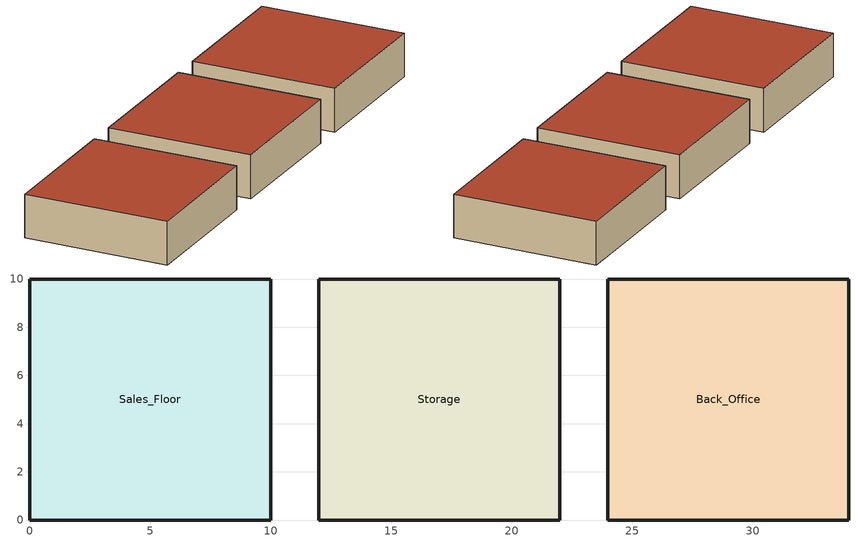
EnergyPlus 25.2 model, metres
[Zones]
Sales_Floor
 floor ground (DefaultFloor): 0,10 10,10 10,0 0,0 z0
 wall outside (DefaultWall): 10,0 0,0 0,10 10,10 10,0 z0:3
 roof outside (DefaultRoof): 0,0 10,0 10,10 0,10 z3
Storage
 floor ground (DefaultFloor): 12,10 22,10 22,0 12,0 z0
 wall outside (DefaultWall): 22,0 12,0 12,10 22,10 22,0 z0:3
 roof outside (DefaultRoof): 12,0 22,0 22,10 12,10 z3
Back_Office
 floor ground (DefaultFloor): 24,10 34,10 34,0 24,0 z0
 wall outside (DefaultWall): 34,0 24,0 24,10 34,10 34,0 z0:3
 roof outside (DefaultRoof): 24,0 34,0 34,10 24,10 z3
[Building]
Retail Store: North Axis=0; Terrain=City; Loads Convergence Tolerance Value=0.04; Temperature Convergence Tolerance Value=0.4; Solar Distribution=FullInteriorAndExterior; Maximum Number of Warmup Days=25; Minimum Number of Warmup Days=6
[SITE:LOCATION]
Chicago_IL_USA: Latitude=41.88; Longitude=-87.63; Time Zone=-6; Elevation=190; Keep Site Location Information=No
[SIZINGPERIOD:DESIGNDAY] Day of Month=21; Humidity Condition Type=Wetbulb; Barometric Pressure=99063; Rain Indicator=No; Snow Indicator=No; Daylight Saving Time Indicator=No; Solar Model Indicator=ASHRAEClearSky; ASHRAE Clear Sky Optical Depth for Beam Irradiance taub=0; ASHRAE Clear Sky Optical Depth for Diffuse Irradiance taud=0; Sky Clearness=0; Begin Environment Reset Mode=FullResetAtBeginEnvironment
Name | Month | Day Type | Maximum DryBulb Temperature | Daily DryBulb Temperature Range | Wetbulb or DewPoint at Maximum DryBulb | Wind Speed | Wind Direction
Chicago_Winter_Design_Day | 1 | WinterDesignDay | -17.3 | 0 | -17.3 | 4.9 | 270
Chicago_Summer_Design_Day | 7 | SummerDesignDay | 33.3 | 10.7 | 23.8 | 5.3 | 230
[MATERIAL] Roughness=MediumRough; Specific Heat=900; Thermal Absorptance=0.9; Solar Absorptance=0.7; Visible Absorptance=0.7
Name | Thickness | Conductivity | Density
DefaultWallMaterial | 0.2 | 0.9 | 1800
DefaultRoofMaterial | 0.15 | 0.8 | 1600
DefaultFloorMaterial | 0.25 | 1.5 | 2400
[CONSTRUCTION]
DefaultWall: DefaultWallMaterial
DefaultRoof: DefaultRoofMaterial
DefaultFloor: DefaultFloorMaterial
[Zone] Type=1; Multiplier=1; Ceiling Height=autocalculate; Volume=300; Floor Area=100
Sales_Floor; Storage; Back_Office
[People] Number of People Calculation Method=People; Fraction Radiant=0.3; Sensible Heat Fraction=autocalculate; Activity Level Schedule=Retail_Activity
Name | Zone or ZoneList or Space or SpaceList | Number of People Schedule | Number of People
Sales_Floor_People | Sales_Floor | Retail_Occupancy | 30
Storage_People | Storage | Storage_Occupancy | 3
Back_Office_People | Back_Office | Office_Occupancy | 4
[Lights] Design Level Calculation Method=LightingLevel; Return Air Fraction=0; Fraction Radiant=0.4; Fraction Visible=0.2
Name | Zone or ZoneList or Space or SpaceList | Schedule | Lighting Level
Sales_Floor_Lights | Sales_Floor | Retail_Lighting | 3000
Storage_Lights | Storage | Storage_Lighting | 400
Back_Office_Lights | Back_Office | Office_Lighting | 300
[ElectricEquipment] Design Level Calculation Method=EquipmentLevel; Fraction Latent=0; Fraction Radiant=0.3; Fraction Lost=0
Name | Zone or ZoneList or Space or SpaceList | Schedule | Design Level
Sales_Floor_Equipment | Sales_Floor | Retail_Equipment | 2000
Storage_Equipment | Storage | Storage_Equipment_Sched | 200
Back_Office_Equipment | Back_Office | Office_Equipment | 500
[Schedule:Compact]
Retail_Occupancy: Through: 12/31, For: Weekdays, Until: 10:00, 0, Until: 12:00, 0.5, Until: 14:00, 0.8, Until: 17:00, 0.6, Until: 20:00, 1, Until: 21:00, 0.5, Until: 24:00, 0, For: Saturday, Until: 10:00, 0, Until: 20:00, 1, Until: 24:00, 0, For: Sunday Holidays, Until: 11:00, 0, Until: 18:00, 0.7, Until: 24:00, 0
Storage_Occupancy: Through: 12/31, For: Weekdays, Until: 08:00, 0, Until: 10:00, 1, Until: 12:00, 0.3, Until: 14:00, 0.5, Until: 17:00, 0.3, Until: 20:00, 0.5, Until: 21:00, 1, Until: 24:00, 0, For: Weekends Holidays, Until: 09:00, 0, Until: 21:00, 0.3, Until: 24:00, 0
Office_Occupancy: Through: 12/31, For: Weekdays, Until: 09:00, 0, Until: 12:00, 1, Until: 13:00, 0.5, Until: 17:00, 1, Until: 24:00, 0, For: Weekends Holidays, Until: 24:00, 0
Retail_Lighting: Through: 12/31, For: Weekdays, Until: 10:00, 0.1, Until: 21:00, 1, Until: 24:00, 0.1, For: Saturday, Until: 10:00, 0.1, Until: 20:00, 1, Until: 24:00, 0.1, For: Sunday Holidays, Until: 11:00, 0.1, Until: 18:00, 1, Until: 24:00, 0.1
Storage_Lighting: Through: 12/31, For: AllDays, Until: 08:00, 0.05, Until: 21:00, 0.5, Until: 24:00, 0.05
Office_Lighting; Office_Equipment: Through: 12/31, For: Weekdays, Until: 09:00, 0.1, Until: 17:00, 1, Until: 24:00, 0.1, For: Weekends Holidays, Until: 24:00, 0.1
Retail_Equipment: Through: 12/31, For: Weekdays, Until: 10:00, 0.2, Until: 21:00, 1, Until: 24:00, 0.2, For: Weekends Holidays, Until: 10:00, 0.2, Until: 20:00, 1, Until: 24:00, 0.2
Storage_Equipment_Sched: Through: 12/31, For: AllDays, Until: 08:00, 0.1, Until: 21:00, 0.5, Until: 24:00, 0.1
Retail_Activity: Through: 12/31, For: AllDays, Until: 24:00, 120
